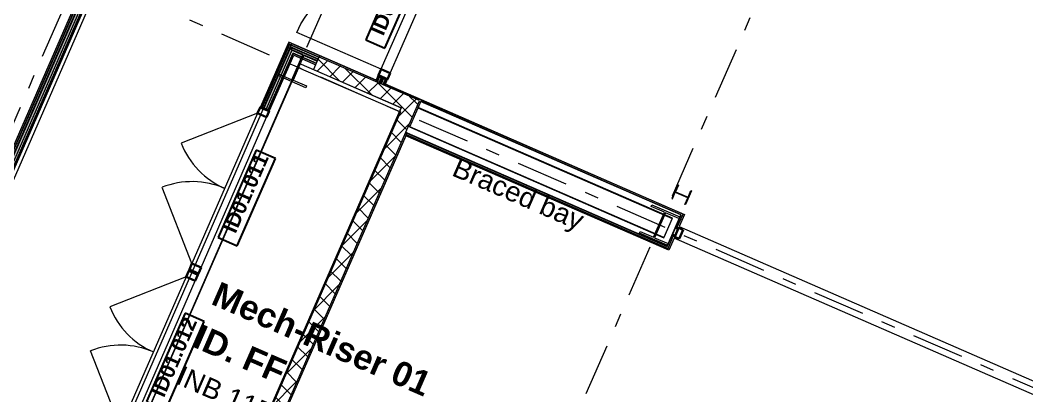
# Model space of a CAD drawing. Header units: millimetres. Extents: x -50172 to 258853, y -59787 to 25069.
# Drawn here: x -4639 to 5569, y -24594 to -20781 of the extents above; entities that cross this region are included whole.
import ezdxf
from ezdxf.enums import TextEntityAlignment as Align

# ---------------------------------------------------------------- set-up
doc = ezdxf.new("R2010")
doc.units = ezdxf.units.MM
doc.header["$MEASUREMENT"] = 0
doc.linetypes.add('Double Dashed', pattern=[1093.611073, 529.166651, -211.666656, 141.111112, -211.666656])
for name, color, linetype in [('A-25-M_Wall_Int', 7, 'Continuous'), ('COLUMN.IFC Import', 7, 'Continuous'), ('New_A-05-M_Gross_Int_Circulation', 7, 'Continuous'), ('New_A-05-M_Gross_Int_Plant', 7, 'Continuous'), ('New_A-15-MG_Structural_Grid_Phase_2', 7, 'Continuous'), ('New_A-20-M_Floor_Slab', 7, 'Continuous'), ('New_A-25-M_Wall_Int', 7, 'Continuous'), ('New_A-35-M_FFE-Zone', 7, 'Continuous'), ('New_ArchiCAD Door Markers', 7, 'Continuous'), ('New_ArchiCAD Doors', 7, 'Continuous')]:
    doc.layers.add(name, color=color, linetype=linetype)
for name, color, linetype, lineweight in [('A-25-M_Wall_Int_Pen_No__1', 7, 'Continuous', 13), ('COLUMN.IFC Import_Pen_No__2', 8, 'Continuous', 15), ('New_A-20-M_Floor_Slab_Pen_No__89', 8, 'Continuous', 20), ('New_A-25-M_Wall_Int_Pen_No__1', 7, 'Continuous', 13), ('New_A-95-P_Text_1_50_GA_Pen_No__1', 7, 'Continuous', 13), ('New_ArchiCAD Door Markers_Pen_No__1', 7, 'Continuous', 13), ('New_ArchiCAD Door Markers_Pen_No__5', 7, 'Continuous', 25), ('New_ArchiCAD Doors_Pen_No__1', 7, 'Continuous', 13), ('New_ArchiCAD Zone Stamps_Pen_No__9', 7, 'Continuous', 13)]:
    doc.layers.add(name, color=color, linetype=linetype, lineweight=lineweight)
for name, color, linetype, lineweight, true_color in [('A-25-M_Wall_Int_Pen_No__107', 7, 'Continuous', 15, 0xa6a6a6), ('New_A-05-M_Gross_Int_Circulation_Pen_No__74', 7, 'Continuous', 20, 0x606060), ('New_A-05-M_Gross_Int_Plant_Pen_No__74', 7, 'Continuous', 20, 0x606060), ('New_A-15-MG_Structural_Grid_Phase_2_Pen_No__222', 7, 'Continuous', 13, 0x65af33), ('New_A-25-M_Wall_Int_Pen_No__107', 7, 'Continuous', 15, 0xa6a6a6), ('New_A-35-M_FFE-Zone_Pen_No__74', 7, 'Continuous', 20, 0x606060), ('New_ArchiCAD Doors_Pen_No__43', 7, 'Continuous', 30, 0x444444), ('New_ArchiCAD Doors_Pen_No__63', 7, 'Continuous', 20, 0x606060)]:
    doc.layers.add(name, color=color, linetype=linetype, lineweight=lineweight, true_color=true_color)
doc.styles.add('GENERATED_STYLE_1', font='')
doc.styles.add('GENERATED_STYLE_2', font='')
doc.styles.add('GENERATED_STYLE_3', font='')
doc.styles.add('GENERATED_STYLE_4', font='')
doc.styles.get('GENERATED_STYLE_1').set_extended_font_data('Arial', bold=True)
doc.styles.get('GENERATED_STYLE_2').set_extended_font_data('Swis721 BT', bold=True)
doc.styles.get('GENERATED_STYLE_3').set_extended_font_data('Arial')
doc.styles.get('GENERATED_STYLE_4').set_extended_font_data('Swis721 BT')
pattern_1 = [(66.4404, (0, 0), (-158.7675, 69.2305), [0, -100]), (66.4404, (-59.4, 80.45), (-158.7675, 69.2305), [0, -100])]
pattern_2 = [(45, (0, 0), (-91.9239, 91.9239), []), (135, (0, 0), (91.9239, 91.9239), [])]
pattern_3 = [(156.4404, (0, 0), (69.2305, 158.7675), [0, -100]), (156.4404, (-80.45, -59.4), (69.2305, 158.7675), [0, -100])]

# ---------------------------------------------------------------- blocks, each defined once
blk = doc.blocks.new('Corridor 01-First_INB 1151_45_2', base_point=(-9241, -29522))
at = {"layer": 'New_A-05-M_Gross_Int_Circulation_Pen_No__74', "linetype": 'Continuous'}
for p, q in [((-2273, -16816), (-5189, -23503)), ((-1028, -21392), (-384, -19917)), ((-4488, -26991), (-1884, -21019)), ((-1884, -21019), (-1028, -21392))]:
    blk.add_line(p, q, dxfattribs=at)
at = {"layer": 'New_ArchiCAD Zone Stamps_Pen_No__9'}
for tag, height, style, p in [('ROOM_NAME', 250, 'GENERATED_STYLE_1', (-10021, -27985)), ('zoneNameLine2', 250, 'GENERATED_STYLE_1', (-10210, -28418)), ('ROOM_NUMBER', 200, 'GENERATED_STYLE_3', (-10398, -28838)), ('measuredAreaCode', 200, 'GENERATED_STYLE_3', (-10555, -29198)), ('DUMMY_649', 200, 'GENERATED_STYLE_3', (-10248, -29332)), ('DUMMY_650', 200, 'GENERATED_STYLE_3', (-9619, -29607)), ('DUMMY_651', 133, 'GENERATED_STYLE_3', (-9339, -29713))]:
    blk.add_attdef(tag, text='', height=height, rotation=336.4404, dxfattribs=dict(at, style=style)).set_placement(p, align=Align.TOP_LEFT)
blk = doc.blocks.new('Computer Lab C_INB 1301_47_2', base_point=(3709, -27727))
at = {"layer": 'New_A-35-M_FFE-Zone_Pen_No__74', "linetype": 'Continuous'}
for p, q in [((-729, -21954), (-4555, -30728)), ((1939, -23117), (-729, -21954)), ((1992, -22995), (1939, -23117)), ((10639, -26766), (1992, -22995))]:
    blk.add_line(p, q, dxfattribs=at)
at = {"layer": 'New_ArchiCAD Zone Stamps_Pen_No__9'}
for tag, height, style, p in [('ROOM_NAME', 250, 'GENERATED_STYLE_1', (2359, -27544)), ('zoneNameLine2', 250, 'GENERATED_STYLE_1', (2171, -27977)), ('ROOM_NUMBER', 200, 'GENERATED_STYLE_3', (1982, -28397)), ('measuredAreaCode', 200, 'GENERATED_STYLE_3', (1825, -28757)), ('ROOM_HOLES_PRM', 200, 'GENERATED_STYLE_3', (2133, -28891)), ('DUMMY_649', 200, 'GENERATED_STYLE_3', (2762, -29166)), ('DUMMY_650', 133, 'GENERATED_STYLE_3', (3041, -29272))]:
    blk.add_attdef(tag, text='', height=height, rotation=336.4404, dxfattribs=dict(at, style=style)).set_placement(p, align=Align.TOP_LEFT)
blk = doc.blocks.new('Research space 1_INB 1103_49_2', base_point=(-6557, -12753))
at = {"layer": 'New_A-35-M_FFE-Zone_Pen_No__74', "linetype": 'Continuous'}
blk.add_line((-4912, -22618), (-3989, -20502), dxfattribs=at)
at = {"layer": 'New_ArchiCAD Zone Stamps_Pen_No__9'}
for tag, height, style, p in [('ROOM_NAME', 250, 'GENERATED_STYLE_1', (-9054, -14912)), ('zoneNameLine2', 250, 'GENERATED_STYLE_1', (-9243, -15344)), ('ROOM_NUMBER', 200, 'GENERATED_STYLE_3', (-9431, -15765)), ('measuredAreaCode', 200, 'GENERATED_STYLE_3', (-9588, -16125)), ('DUMMY_649', 200, 'GENERATED_STYLE_3', (-9281, -16259)), ('DUMMY_650', 200, 'GENERATED_STYLE_3', (-8670, -16525)), ('DUMMY_651', 133, 'GENERATED_STYLE_3', (-8391, -16632))]:
    blk.add_attdef(tag, text='', height=height, rotation=336.4404, dxfattribs=dict(at, style=style)).set_placement(p, align=Align.TOP_LEFT)
blk = doc.blocks.new('Computer Lab D_INB 1102_51_2', base_point=(2938, -13266))
at = {"layer": 'New_A-35-M_FFE-Zone_Pen_No__74', "linetype": 'Continuous'}
for p, q in [((-252, -19864), (-936, -21432)), ((-936, -21432), (2097, -22755)), ((2097, -22755), (2044, -22876)), ((2044, -22876), (10691, -26646))]:
    blk.add_line(p, q, dxfattribs=at)
at = {"layer": 'New_ArchiCAD Zone Stamps_Pen_No__9'}
for tag, height, style, p in [('ROOM_NAME', 250, 'GENERATED_STYLE_1', (8278, -11737)), ('zoneNameLine2', 250, 'GENERATED_STYLE_1', (8089, -12169)), ('ROOM_NUMBER', 200, 'GENERATED_STYLE_3', (7901, -12590)), ('measuredAreaCode', 200, 'GENERATED_STYLE_3', (7744, -12950)), ('DUMMY_649', 200, 'GENERATED_STYLE_3', (8051, -13084)), ('DUMMY_650', 200, 'GENERATED_STYLE_3', (8680, -13359)), ('DUMMY_651', 133, 'GENERATED_STYLE_3', (8960, -13465))]:
    blk.add_attdef(tag, text='', height=height, rotation=336.4404, dxfattribs=dict(at, style=style)).set_placement(p, align=Align.TOP_LEFT)
blk = doc.blocks.new('Mech-Riser 01_INB 1152_60_2', base_point=(-2009, -24890))
at = {"layer": 'New_A-05-M_Gross_Int_Plant_Pen_No__74', "linetype": 'Continuous'}
for p, q in [((-1809, -21221), (-3479, -25053)), ((-775, -21672), (-1809, -21221)), ((-2446, -25503), (-775, -21672))]:
    blk.add_line(p, q, dxfattribs=at)
at = {"layer": 'New_ArchiCAD Zone Stamps_Pen_No__9'}
for tag, height, style, p in [('ROOM_NAME', 250, 'GENERATED_STYLE_1', (-2615, -23429)), ('zoneNameLine2', 250, 'GENERATED_STYLE_1', (-2804, -23861)), ('ROOM_NUMBER', 200, 'GENERATED_STYLE_3', (-2992, -24282)), ('measuredAreaCode', 200, 'GENERATED_STYLE_3', (-3149, -24642)), ('DUMMY_649', 200, 'GENERATED_STYLE_3', (-2842, -24776)), ('DUMMY_650', 200, 'GENERATED_STYLE_3', (-2492, -24928)), ('DUMMY_651', 133, 'GENERATED_STYLE_3', (-2213, -25035))]:
    blk.add_attdef(tag, text='', height=height, rotation=336.4404, dxfattribs=dict(at, style=style)).set_placement(p, align=Align.TOP_LEFT)
blk = doc.blocks.new('Slab_6_2', base_point=(-21326, -27555))
at = {"layer": 'New_A-20-M_Floor_Slab_Pen_No__89', "linetype": 'Continuous', "flags": 128}
blk.add_lwpolyline([(-3476, -25054), (-1821, -21261), (-783, -21714), (-2437, -25507)], close=True, dxfattribs=at)
blk = doc.blocks.new('*X801')
at = {"layer": 'New_A-25-M_Wall_Int_Pen_No__107', "linetype": 'Continuous'}
blk.add_hatch(color=256, dxfattribs=at).paths.add_polyline_path([(-1884, -21086), (-1897, -21055), (-1906, -21077)])
blk = doc.blocks.new('*X803')
at = {"layer": 'New_A-25-M_Wall_Int_Pen_No__107', "linetype": 'Continuous'}
blk.add_hatch(color=256, dxfattribs=at).paths.add_polyline_path([(-2167, -21675), (-2145, -21685), (-1884, -21088), (-1884, -21086), (-1906, -21077)])
blk = doc.blocks.new('Double Door 19_5')
at = {"layer": 'New_ArchiCAD Doors_Pen_No__1', "linetype": 'Continuous'}
for p, q in [((-905, -15), (-905, 0)), ((905, -15), (905, 0)), ((-905, -18), (-905, -15)), ((-905, -38), (-905, -18)), ((-905, -63), (-905, -38)), ((-905, -82), (-905, -63)), ((-905, -85), (-905, -82)), ((-905, -100), (-905, -85)), ((905, -18), (905, -15)), ((905, -38), (905, -18)), ((905, -63), (905, -38)), ((905, -82), (905, -63)), ((905, -85), (905, -82)), ((905, -100), (905, -85))]:
    blk.add_line(p, q, dxfattribs=at)
at = {"layer": 'New_ArchiCAD Doors_Pen_No__43', "linetype": 'Continuous'}
for p, q in [((-898, 0), (-905, 0)), ((-905, 0), (-905, -100)), ((-832, 0), (-898, 0)), ((-898, 0), (-898, -100)), ((-832, -100), (-832, 0)), ((898, 0), (832, 0)), ((832, 0), (832, -100)), ((898, 0), (905, 0)), ((898, -100), (898, 0)), ((905, 0), (905, -100)), ((-898, -100), (-905, -100)), ((-898, -100), (-832, -100)), ((832, -100), (898, -100)), ((898, -100), (905, -100))]:
    blk.add_line(p, q, dxfattribs=at)
at = {"layer": 'New_ArchiCAD Doors_Pen_No__63', "linetype": 'Continuous'}
for p, q in [((-832, 0), (-244, 588)), ((832, 0), (244, 588)), ((832, 0), (-832, 0)), ((-832, -100), (832, -100))]:
    blk.add_line(p, q, dxfattribs=at)
for centre, start, end in [((-832, 0), 0, 45), ((832, 0), 135, 180)]:
    blk.add_arc(centre, 832, start, end, dxfattribs=at)
blk = doc.blocks.new('Door Stamp 17_42')
at = {"layer": 'New_ArchiCAD Door Markers_Pen_No__5', "linetype": 'Continuous'}
for p, q in [((489, 249), (-489, 249)), ((-489, 249), (-489, 37)), ((489, 249), (-489, 249)), ((489, 37), (489, 249)), ((-489, 37), (489, 37))]:
    blk.add_line(p, q, dxfattribs=at)
at = {"layer": 'New_ArchiCAD Door Markers_Pen_No__1', "style": 'GENERATED_STYLE_2'}
blk.add_attdef('AC_WIDO_ID', text='', height=150, rotation=180, dxfattribs=at).set_placement((430, 293), align=Align.BOTTOM_LEFT)
blk = doc.blocks.new('Door Stamp 17_43')
at = {"layer": 'New_ArchiCAD Door Markers_Pen_No__5', "linetype": 'Continuous'}
for p, q in [((483, 249), (-483, 249)), ((-483, 249), (-483, 37)), ((483, 249), (-483, 249)), ((483, 37), (483, 249)), ((-483, 37), (483, 37))]:
    blk.add_line(p, q, dxfattribs=at)
at = {"layer": 'New_ArchiCAD Door Markers_Pen_No__1', "style": 'GENERATED_STYLE_2'}
blk.add_attdef('AC_WIDO_ID', text='', height=150, rotation=180, dxfattribs=at).set_placement((424, 293), align=Align.BOTTOM_LEFT)
blk = doc.blocks.new('Wall_268_2', base_point=(-1825, -21045))
at = {"layer": 'A-25-M_Wall_Int_Pen_No__107', "linetype": 'Continuous'}
for points in [[(-1922, -21019), (-1909, -21025), (-1916, -21005)], [(-1879, -21130), (-1865, -21136), (-1873, -21117)]]:
    blk.add_hatch(color=256, dxfattribs=at).paths.add_polyline_path(points)
at = {"layer": 'A-25-M_Wall_Int_Pen_No__107', "linetype": 'Continuous', "lineweight": 0, "true_color": 0x535353}
for points in [[(-1910, -21027), (-1907, -21029), (-1909, -21025)], [(-1875, -21116), (-1873, -21117), (-1874, -21113)]]:
    blk.add_hatch(color=251, dxfattribs=at).paths.add_polyline_path(points)
at = {"layer": 'New_A-25-M_Wall_Int_Pen_No__107', "linetype": 'Continuous'}
for points in [[(-1922, -21019), (-2202, -21660), (-2189, -21666), (-1909, -21025)], [(-2124, -21694), (-2111, -21700), (-1865, -21136), (-1879, -21130)]]:
    blk.add_hatch(color=256, dxfattribs=at).paths.add_polyline_path(points)
at = {"layer": 'New_A-25-M_Wall_Int_Pen_No__107', "linetype": 'Continuous', "lineweight": 0, "true_color": 0x535353}
for points in [[(-1910, -21027), (-2189, -21666), (-2186, -21667), (-1907, -21029)], [(-1875, -21116), (-2127, -21693), (-2124, -21694), (-1873, -21117)]]:
    blk.add_hatch(color=251, dxfattribs=at).paths.add_polyline_path(points)
at = {"layer": 'New_A-25-M_Wall_Int_Pen_No__1', "linetype": 'Continuous'}
for p, q in [((-1910, -21027), (-2189, -21666)), ((-1907, -21029), (-1915, -21046)), ((-1909, -21025), (-1910, -21027)), ((-1915, -21046), (-2186, -21667)), ((-1906, -21077), (-2167, -21675)), ((-1891, -21105), (-2145, -21685)), ((-1875, -21116), (-2127, -21693)), ((-1879, -21130), (-2124, -21694)), ((-1897, -21055), (-1906, -21077)), ((-1884, -21088), (-1891, -21105)), ((-1873, -21117), (-1879, -21130)), ((-1874, -21113), (-1875, -21116)), ((-2189, -21666), (-2202, -21660)), ((-2186, -21667), (-2189, -21666)), ((-2167, -21675), (-2186, -21667)), ((-2145, -21685), (-2167, -21675)), ((-2127, -21693), (-2145, -21685)), ((-2124, -21694), (-2127, -21693)), ((-2111, -21700), (-2124, -21694))]:
    blk.add_line(p, q, dxfattribs=at)
at = {"layer": 'New_A-25-M_Wall_Int_Pen_No__1', "linetype": 'Continuous', "flags": 128}
for points in [[(-1922, -21019), (-2202, -21660)], [(-1916, -21005), (-1922, -21019)], [(-2111, -21700), (-1865, -21136)]]:
    blk.add_lwpolyline(points, dxfattribs=at)
at = {"layer": 'New_A-25-M_Wall_Int', "color": 250, "lineweight": 50, "true_color": 0x2a2a2a}
for name in ['*X803', '*X801']:
    blk.add_blockref(name, (0, 0), dxfattribs=at)
at = {"layer": 'New_ArchiCAD Door Markers'}
ref = blk.add_blockref('Door Stamp 17_43', (-2472, -22530), dxfattribs=dict(at, rotation=246.4345997692088))
ref.add_attrib('AC_WIDO_ID', 'ID01.011', dxfattribs={"layer": 'New_ArchiCAD Door Markers_Pen_No__1', "color": 7, "height": 150, "rotation": 66.4346, "style": 'GENERATED_STYLE_2'}).set_placement((-2414, -22973), align=Align.BOTTOM_LEFT)
ref = blk.add_blockref('Door Stamp 17_42', (-3196, -24189), dxfattribs=dict(at, rotation=246.4345997692088))
ref.add_attrib('AC_WIDO_ID', 'ID01.012', dxfattribs={"layer": 'New_ArchiCAD Door Markers_Pen_No__1', "color": 7, "height": 150, "rotation": 66.4346, "style": 'GENERATED_STYLE_2'}).set_placement((-3140, -24637), align=Align.BOTTOM_LEFT)
at = {"layer": 'New_ArchiCAD Doors', "color": 251, "linetype": 'Continuous', "lineweight": 20, "true_color": 0x606060, "zscale": 1000, "rotation": 66.43459976920884}
for p in [(-2564, -22490), (-3288, -24149)]:
    blk.add_blockref('Double Door 19_5', p, dxfattribs=at)
blk = doc.blocks.new('*X820')
at = {"layer": 'New_A-25-M_Wall_Int_Pen_No__107', "linetype": 'Continuous'}
blk.add_hatch(color=256, dxfattribs=at).paths.add_polyline_path([(-974, -21361), (-994, -21407), (-971, -21417), (-951, -21371)])
blk = doc.blocks.new('*X821')
at = {"layer": 'New_A-25-M_Wall_Int_Pen_No__107', "linetype": 'Continuous'}
blk.add_hatch(color=256, dxfattribs=at).paths.add_polyline_path([(-370, -19977), (-347, -19987), (-303, -19884), (-336, -19897)])
blk = doc.blocks.new('Double Door Asymmetric 19_7')
at = {"layer": 'New_ArchiCAD Doors_Pen_No__1', "linetype": 'Continuous'}
for p, q in [((-755, 0), (-755, -15)), ((755, 0), (755, -15)), ((-755, -15), (-755, -18)), ((-755, -18), (-755, -37)), ((-755, -37), (-755, -62)), ((-755, -62), (-755, -82)), ((-755, -82), (-755, -85)), ((-755, -85), (-755, -100)), ((755, -15), (755, -18)), ((755, -18), (755, -37)), ((755, -37), (755, -62)), ((755, -62), (755, -82)), ((755, -82), (755, -85)), ((755, -85), (755, -100))]:
    blk.add_line(p, q, dxfattribs=at)
at = {"layer": 'New_ArchiCAD Doors_Pen_No__43', "linetype": 'Continuous'}
for p, q in [((-748, 0), (-755, 0)), ((-755, 0), (-755, -100)), ((-682, 0), (-748, 0)), ((-748, 0), (-748, -100)), ((-682, -100), (-682, 0)), ((748, 0), (682, 0)), ((682, 0), (682, -100)), ((748, 0), (755, 0)), ((748, -100), (748, 0)), ((755, 0), (755, -100)), ((-748, -100), (-755, -100)), ((-748, -100), (-682, -100)), ((682, -100), (748, -100)), ((748, -100), (755, -100))]:
    blk.add_line(p, q, dxfattribs=at)
at = {"layer": 'New_ArchiCAD Doors_Pen_No__63', "linetype": 'Continuous'}
for p, q in [((682, 0), (682, 934)), ((-682, 0), (-682, 430))]:
    blk.add_line(p, q, dxfattribs=at)
for centre, radius, start, end in [((682, 0), 934, 90, 180), ((-682, 0), 430, 0, 90)]:
    blk.add_arc(centre, radius, start, end, dxfattribs=at)
blk = doc.blocks.new('Door Stamp 17_48')
at = {"layer": 'New_ArchiCAD Door Markers_Pen_No__5', "linetype": 'Continuous'}
for p, q in [((507, 262), (-471, 262)), ((-471, 262), (-471, 50)), ((507, 50), (507, 262)), ((-471, 50), (507, 50)), ((-471, 50), (507, 50))]:
    blk.add_line(p, q, dxfattribs=at)
at = {"layer": 'New_ArchiCAD Door Markers_Pen_No__1', "style": 'GENERATED_STYLE_2'}
blk.add_attdef('AC_WIDO_ID', text='', height=150, dxfattribs=at).set_placement((-412, 95), align=Align.BOTTOM_LEFT)
blk = doc.blocks.new('Wall_274_2', base_point=(-1028, -21392))
at = {"layer": 'New_A-25-M_Wall_Int_Pen_No__107', "linetype": 'Continuous', "lineweight": 0, "true_color": 0x535353}
for points in [[(-276, -19874), (-329, -19995), (-326, -19996), (-272, -19873)], [(-365, -19909), (-390, -19968), (-388, -19970), (-361, -19907)], [(-1014, -21398), (-1011, -21400), (-991, -21354), (-994, -21353)], [(-933, -21379), (-953, -21425), (-950, -21426), (-930, -21380)]]:
    blk.add_hatch(color=251, dxfattribs=at).paths.add_polyline_path(points)
at = {"layer": 'New_A-25-M_Wall_Int_Pen_No__107', "linetype": 'Continuous'}
for points in [[(-272, -19873), (-326, -19996), (-313, -20002), (-253, -19865)], [(-404, -19962), (-390, -19968), (-365, -19909), (-384, -19917)], [(-1028, -21392), (-1014, -21398), (-994, -21353), (-1008, -21347)], [(-930, -21380), (-950, -21426), (-936, -21432), (-916, -21386)]]:
    blk.add_hatch(color=256, dxfattribs=at).paths.add_polyline_path(points)
at = {"layer": 'New_A-25-M_Wall_Int_Pen_No__1', "linetype": 'Continuous'}
for p, q in [((-370, -19977), (-336, -19897)), ((-347, -19987), (-303, -19884)), ((-329, -19995), (-276, -19874)), ((-326, -19996), (-272, -19873)), ((-404, -19962), (-390, -19968)), ((-390, -19968), (-365, -19909)), ((-390, -19968), (-388, -19970)), ((-388, -19970), (-361, -19907)), ((-388, -19970), (-370, -19977)), ((-370, -19977), (-347, -19987)), ((-347, -19987), (-329, -19995)), ((-329, -19995), (-326, -19996)), ((-326, -19996), (-313, -20002)), ((-1014, -21398), (-994, -21353)), ((-1011, -21400), (-991, -21354)), ((-1008, -21347), (-994, -21353)), ((-994, -21353), (-991, -21354)), ((-994, -21407), (-974, -21361)), ((-991, -21354), (-974, -21361)), ((-974, -21361), (-951, -21371)), ((-971, -21417), (-951, -21371)), ((-953, -21425), (-933, -21379)), ((-951, -21371), (-933, -21379)), ((-950, -21426), (-930, -21380)), ((-933, -21379), (-930, -21380)), ((-930, -21380), (-916, -21386))]:
    blk.add_line(p, q, dxfattribs=at)
at = {"layer": 'New_A-25-M_Wall_Int_Pen_No__1', "linetype": 'Continuous', "flags": 128}
for points in [[(-313, -20002), (-253, -19865)], [(-384, -19917), (-404, -19962)], [(-1008, -21347), (-1028, -21392)], [(-936, -21432), (-916, -21386)]]:
    blk.add_lwpolyline(points, dxfattribs=at)
at = {"layer": 'New_A-25-M_Wall_Int', "color": 250, "lineweight": 50, "true_color": 0x2a2a2a}
for name in ['*X821', '*X820']:
    blk.add_blockref(name, (0, 0), dxfattribs=at)
at = {"layer": 'New_ArchiCAD Door Markers'}
ref = blk.add_blockref('Door Stamp 17_48', (-706, -20654), dxfattribs=dict(at, rotation=66.44041158399145))
ref.add_attrib('AC_WIDO_ID', 'ID01.010', dxfattribs={"layer": 'New_ArchiCAD Door Markers_Pen_No__1', "color": 7, "height": 150, "rotation": 66.4404, "style": 'GENERATED_STYLE_2'}).set_placement((-916, -20967), align=Align.BOTTOM_LEFT)
at = {"layer": 'New_ArchiCAD Doors', "color": 251, "linetype": 'Continuous', "lineweight": 20, "true_color": 0x606060, "xscale": -1, "zscale": 1000, "rotation": 66.44041158399146}
blk.add_blockref('Double Door Asymmetric 19_7', (-706, -20654), dxfattribs=at)
blk = doc.blocks.new('Wall_305_2', base_point=(-3259, -27368))
at = {"layer": 'A-25-M_Wall_Int_Pen_No__107', "linetype": 'Continuous'}
blk.add_hatch(color=256, dxfattribs=at).paths.add_polyline_path([(-731, -21921), (-737, -21935), (-723, -21941), (-717, -21927)])
at = {"layer": 'A-25-M_Wall_Int_Pen_No__107', "linetype": 'Continuous', "lineweight": 0, "true_color": 0x535353}
for points in [[(-729, -21918), (-731, -21921), (-717, -21927), (-716, -21924)], [(-703, -21857), (-704, -21859), (-690, -21865), (-689, -21863)]]:
    blk.add_hatch(color=251, dxfattribs=at).paths.add_polyline_path(points)
at = {"layer": 'New_A-25-M_Wall_Int_Pen_No__107', "linetype": 'Continuous'}
h = blk.add_hatch(dxfattribs=at)
h.set_pattern_fill('Concrete_Block_0002', color=256, style=0, pattern_type=2)
h.set_pattern_definition(pattern_2)
h.paths.add_polyline_path([(-3186, -27552), (-590, -21599), (-775, -21672), (-3259, -27368)])
h = blk.add_hatch(dxfattribs=at)
h.set_pattern_fill('Plaster_0002', color=256, style=0, pattern_type=2)
h.set_pattern_definition(pattern_1)
h.paths.add_polyline_path([(-689, -21863), (-571, -21592), (-590, -21599), (-703, -21857)])
h = blk.add_hatch(dxfattribs=at)
h.set_pattern_fill('Plaster_0002', color=256, style=0, pattern_type=2)
h.set_pattern_definition(pattern_1)
h.paths.add_polyline_path([(-737, -21935), (-3186, -27552), (-3179, -27572), (-723, -21941)])
at = {"layer": 'A-25-M_Wall_Int_Pen_No__1', "linetype": 'Continuous'}
for p, q in [((-737, -21935), (-723, -21941)), ((-731, -21921), (-717, -21927)), ((-716, -21924), (-729, -21918)), ((-690, -21865), (-704, -21859)), ((-689, -21863), (-703, -21857))]:
    blk.add_line(p, q, dxfattribs=at)
at = {"layer": 'New_A-25-M_Wall_Int_Pen_No__1', "linetype": 'Continuous'}
blk.add_line((-3186, -27552), (-590, -21599), dxfattribs=at)
at = {"layer": 'New_A-25-M_Wall_Int_Pen_No__1', "linetype": 'Continuous', "flags": 128}
for points in [[(-689, -21863), (-571, -21592)], [(-775, -21672), (-2446, -25503)], [(-3179, -27572), (-723, -21941)]]:
    blk.add_lwpolyline(points, dxfattribs=at)
blk = doc.blocks.new('*X891')
at = {"layer": 'New_A-25-M_Wall_Int_Pen_No__107', "linetype": 'Continuous'}
blk.add_hatch(color=256, dxfattribs=at).paths.add_polyline_path([(-1000, -21421), (-977, -21431), (-971, -21417), (-994, -21407)])
blk = doc.blocks.new('Wall_306_2', base_point=(-713, -21530))
at = {"layer": 'New_A-25-M_Wall_Int_Pen_No__107', "linetype": 'Continuous'}
h = blk.add_hatch(dxfattribs=at)
h.set_pattern_fill('Concrete_Block_0002', color=256, style=0, pattern_type=2)
h.set_pattern_definition(pattern_2)
h.paths.add_polyline_path([(-590, -21599), (-1608, -21156), (-1664, -21284), (-775, -21672)])
h = blk.add_hatch(dxfattribs=at)
h.set_pattern_fill('Plaster_0002', color=256, style=0, pattern_type=2)
h.set_pattern_definition(pattern_3)
h.paths.add_polyline_path([(-1028, -21392), (-1602, -21142), (-1608, -21156), (-1034, -21406)])
for points in [[(-1034, -21406), (-1020, -21412), (-1014, -21398), (-1028, -21392)], [(-956, -21440), (-942, -21446), (-936, -21432), (-950, -21426)]]:
    blk.add_hatch(color=256, dxfattribs=at).paths.add_polyline_path(points)
at = {"layer": 'New_A-25-M_Wall_Int_Pen_No__107', "linetype": 'Continuous', "lineweight": 0, "true_color": 0x535353}
for points in [[(-1020, -21412), (-1017, -21413), (-1011, -21400), (-1014, -21398)], [(-959, -21439), (-956, -21440), (-950, -21426), (-953, -21425)]]:
    blk.add_hatch(color=251, dxfattribs=at).paths.add_polyline_path(points)
at = {"layer": 'New_A-25-M_Wall_Int_Pen_No__107', "linetype": 'Continuous'}
h = blk.add_hatch(dxfattribs=at)
h.set_pattern_fill('Plaster_0002', color=256, style=0, pattern_type=2)
h.set_pattern_definition(pattern_3)
h.paths.add_polyline_path([(-942, -21446), (-590, -21599), (-571, -21592), (-936, -21432)])
at = {"layer": 'New_A-25-M_Wall_Int_Pen_No__1', "linetype": 'Continuous'}
for p, q in [((-590, -21599), (-1608, -21156)), ((-1028, -21392), (-1034, -21406)), ((-1014, -21398), (-1020, -21412)), ((-1011, -21400), (-1017, -21413)), ((-994, -21407), (-1000, -21421)), ((-971, -21417), (-977, -21431)), ((-953, -21425), (-959, -21439)), ((-956, -21440), (-950, -21426)), ((-942, -21446), (-936, -21432))]:
    blk.add_line(p, q, dxfattribs=at)
at = {"layer": 'New_A-25-M_Wall_Int_Pen_No__1', "linetype": 'Continuous', "flags": 128}
for points in [[(-1602, -21142), (-1664, -21284)], [(-1028, -21392), (-1602, -21142)], [(-1664, -21284), (-775, -21672)], [(-571, -21592), (-936, -21432)]]:
    blk.add_lwpolyline(points, dxfattribs=at)
at = {"layer": 'New_A-25-M_Wall_Int', "color": 250, "lineweight": 50, "true_color": 0x2a2a2a}
blk.add_blockref('*X891', (0, 0), dxfattribs=at)
blk = doc.blocks.new('*X909')
at = {"layer": 'New_A-25-M_Wall_Int_Pen_No__107', "linetype": 'Continuous'}
blk.add_hatch(color=256, dxfattribs=at).paths.add_polyline_path([(-1742, -15354), (-5254, -23407), (-5241, -23440), (-1719, -15364)])
blk = doc.blocks.new('Wall_319_2', base_point=(-965, -13726))
at = {"layer": 'New_A-25-M_Wall_Int_Pen_No__107', "linetype": 'Continuous', "lineweight": 0, "true_color": 0x535353}
for points in [[(-4937, -22623), (-4935, -22624), (-1761, -15346), (-1763, -15345)], [(-2317, -16781), (-5231, -23465), (-5230, -23469), (-2314, -16782)]]:
    blk.add_hatch(color=251, dxfattribs=at).paths.add_polyline_path(points)
at = {"layer": 'New_A-25-M_Wall_Int_Pen_No__107', "linetype": 'Continuous'}
for points in [[(-2320, -16796), (-5230, -23469), (-5222, -23488), (-2306, -16802)], [(-4931, -22609), (-4012, -20501), (-4026, -20495), (-4945, -22603)]]:
    blk.add_hatch(color=256, dxfattribs=at).paths.add_polyline_path(points)
at = {"layer": 'New_A-25-M_Wall_Int_Pen_No__1', "linetype": 'Continuous'}
for p, q in [((-1761, -15346), (-5264, -23380)), ((-1742, -15354), (-5254, -23407)), ((-1719, -15364), (-5241, -23440)), ((-1763, -15345), (-4937, -22623)), ((-2317, -16781), (-5231, -23465)), ((-2320, -16796), (-5230, -23469))]:
    blk.add_line(p, q, dxfattribs=at)
at = {"layer": 'New_A-25-M_Wall_Int_Pen_No__1', "linetype": 'Continuous', "flags": 128}
for points in [[(-5222, -23488), (-2306, -16802)], [(-4026, -20495), (-4945, -22603)]]:
    blk.add_lwpolyline(points, dxfattribs=at)
at = {"layer": 'New_A-25-M_Wall_Int', "color": 250, "lineweight": 50, "true_color": 0x2a2a2a}
blk.add_blockref('*X909', (0, 0), dxfattribs=at)
blk = doc.blocks.new('Sliding Folding Multipanel Door 19')
at = {"layer": 'New_ArchiCAD Doors_Pen_No__1', "linetype": 'Continuous'}
for p, q in [((-4717, 0), (-4717, -15)), ((4717, 0), (4717, -15)), ((-4717, -15), (-4717, -18)), ((-4717, -18), (-4717, -82)), ((-4717, -82), (-4717, -85)), ((-4717, -85), (-4717, -100)), ((4717, -15), (4717, -18)), ((4717, -18), (4717, -82)), ((4717, -82), (4717, -85)), ((4717, -85), (4717, -100))]:
    blk.add_line(p, q, dxfattribs=at)
at = {"layer": 'New_ArchiCAD Doors_Pen_No__43', "linetype": 'Continuous'}
for p, q in [((-4667, 0), (-4717, 0)), ((-4717, 0), (-4717, -100)), ((-4667, -100), (-4667, 0)), ((4717, 0), (4667, 0)), ((4667, 0), (4667, -100)), ((4717, -100), (4717, 0)), ((-4717, -100), (-4667, -100)), ((4667, -100), (4717, -100))]:
    blk.add_line(p, q, dxfattribs=at)
at = {"layer": 'New_ArchiCAD Doors_Pen_No__63', "linetype": 'Continuous'}
for p, q in [((-4667, 0), (-4416, 457)), ((-4416, 457), (-3963, -478)), ((-3963, -478), (-3511, 457)), ((-3511, 457), (-3059, -478)), ((-3059, -478), (-2607, 457)), ((-2607, 457), (-2155, -478)), ((-2155, -478), (-1702, 457)), ((-1702, 457), (-1250, -478)), ((-1250, -478), (-798, 457)), ((-798, 457), (-547, 0))]:
    blk.add_line(p, q, dxfattribs=at)
blk = doc.blocks.new('Wall_323_2', base_point=(10665, -26706))
at = {"layer": 'New_A-25-M_Wall_Int_Pen_No__107', "linetype": 'Continuous'}
for points in [[(1984, -22975), (1998, -22981), (2004, -22968), (1990, -22962)], [(2018, -22897), (2032, -22903), (2038, -22890), (2024, -22884)]]:
    blk.add_hatch(color=256, dxfattribs=at).paths.add_polyline_path(points)
at = {"layer": 'New_A-25-M_Wall_Int_Pen_No__107', "linetype": 'Continuous', "lineweight": 0, "true_color": 0x535353}
for points in [[(1990, -22962), (2004, -22968), (2005, -22965), (1992, -22959)], [(2017, -22900), (2031, -22906), (2032, -22903), (2018, -22897)]]:
    blk.add_hatch(color=251, dxfattribs=at).paths.add_polyline_path(points)
at = {"layer": 'New_A-25-M_Wall_Int_Pen_No__1', "linetype": 'Continuous'}
for p, q in [((2004, -22968), (1990, -22962)), ((2005, -22965), (1992, -22959)), ((2004, -22968), (1998, -22981)), ((2005, -22965), (2004, -22968)), ((2031, -22906), (2005, -22965)), ((2031, -22906), (2017, -22900)), ((2032, -22903), (2018, -22897)), ((2032, -22903), (2031, -22906)), ((2038, -22890), (2032, -22903))]:
    blk.add_line(p, q, dxfattribs=at)
at = {"layer": 'New_A-25-M_Wall_Int_Pen_No__1', "linetype": 'Continuous', "flags": 128}
for points in [[(2038, -22890), (2024, -22884)], [(1984, -22975), (1998, -22981)]]:
    blk.add_lwpolyline(points, dxfattribs=at)
at = {"layer": 'New_ArchiCAD Doors', "color": 251, "linetype": 'Continuous', "lineweight": 20, "true_color": 0x606060, "xscale": -1, "zscale": 1000, "rotation": 336.4404115839984}
blk.add_blockref('Sliding Folding Multipanel Door 19', (6362, -24775), dxfattribs=at)
blk = doc.blocks.new('Wall_325_2', base_point=(1971, -22793))
at = {"layer": 'A-25-M_Wall_Int_Pen_No__107', "linetype": 'Continuous', "lineweight": 0, "true_color": 0x535353}
for points in [[(1978, -22953), (2063, -22757), (2059, -22758), (1975, -22952)], [(1889, -22990), (1975, -22791), (1971, -22793), (1887, -22986)], [(1974, -22954), (1922, -23074), (1923, -23078), (1977, -22956)], [(1975, -22952), (1974, -22954), (1977, -22956), (1978, -22953)]]:
    blk.add_hatch(color=251, dxfattribs=at).paths.add_polyline_path(points)
at = {"layer": 'A-25-M_Wall_Int_Pen_No__107', "linetype": 'Continuous'}
for points in [[(2024, -22884), (2083, -22749), (2063, -22757), (2011, -22878)], [(1977, -22956), (1971, -22969), (1984, -22975), (1990, -22962)], [(2011, -22878), (2005, -22891), (2018, -22897), (2024, -22884)], [(1971, -22969), (1923, -23078), (1931, -23098), (1984, -22975)]]:
    blk.add_hatch(color=256, dxfattribs=at).paths.add_polyline_path(points)
at = {"layer": 'New_A-25-M_Wall_Int_Pen_No__107', "linetype": 'Continuous', "lineweight": 0, "true_color": 0x535353}
for points in [[(1978, -22953), (1977, -22956), (1990, -22962), (1992, -22959)], [(2005, -22891), (2003, -22894), (2017, -22900), (2018, -22897)]]:
    blk.add_hatch(color=251, dxfattribs=at).paths.add_polyline_path(points)
at = {"layer": 'A-25-M_Wall_Int_Pen_No__1', "linetype": 'Continuous'}
for p, q in [((1922, -23074), (2059, -22758)), ((1978, -22953), (2063, -22757)), ((1889, -22990), (1975, -22791)), ((1923, -23078), (1977, -22956))]:
    blk.add_line(p, q, dxfattribs=at)
at = {"layer": 'A-25-M_Wall_Int_Pen_No__1', "linetype": 'Continuous', "flags": 128}
for points in [[(2024, -22884), (2083, -22749)], [(1971, -22793), (1887, -22986)], [(1931, -23098), (1984, -22975)]]:
    blk.add_lwpolyline(points, dxfattribs=at)
at = {"layer": 'New_A-25-M_Wall_Int_Pen_No__1', "linetype": 'Continuous'}
for p, q in [((1977, -22956), (1990, -22962)), ((1992, -22959), (1978, -22953)), ((2017, -22900), (2003, -22894)), ((2018, -22897), (2005, -22891))]:
    blk.add_line(p, q, dxfattribs=at)
blk = doc.blocks.new('Wall_328_2', base_point=(1887, -22986))
at = {"layer": 'A-25-M_Wall_Int_Pen_No__107', "linetype": 'Continuous'}
blk.add_hatch(color=256, dxfattribs=at).paths.add_polyline_path([(-723, -21941), (1931, -23098), (1923, -23078), (-717, -21927)])
at = {"layer": 'A-25-M_Wall_Int_Pen_No__107', "linetype": 'Continuous', "lineweight": 0, "true_color": 0x535353}
for points in [[(-717, -21927), (1923, -23078), (1922, -23074), (-716, -21924)], [(-690, -21865), (1889, -22990), (1887, -22986), (-689, -21863)]]:
    blk.add_hatch(color=251, dxfattribs=at).paths.add_polyline_path(points)
at = {"layer": 'A-25-M_Wall_Int_Pen_No__1', "linetype": 'Continuous'}
for p, q in [((-717, -21927), (1923, -23078)), ((-716, -21924), (1922, -23074)), ((-690, -21865), (1889, -22990))]:
    blk.add_line(p, q, dxfattribs=at)
at = {"layer": 'A-25-M_Wall_Int_Pen_No__1', "linetype": 'Continuous', "flags": 128}
for points in [[(-723, -21941), (1931, -23098)], [(1887, -22986), (-689, -21863)]]:
    blk.add_lwpolyline(points, dxfattribs=at)
blk = doc.blocks.new('Wall_329_2', base_point=(1971, -22793))
at = {"layer": 'New_A-25-M_Wall_Int_Pen_No__107', "linetype": 'Continuous', "lineweight": 0, "true_color": 0x535353}
for points in [[(2063, -22757), (-577, -21605), (-578, -21608), (2059, -22758)], [(1975, -22791), (-604, -21667), (-605, -21670), (1971, -22793)]]:
    blk.add_hatch(color=251, dxfattribs=at).paths.add_polyline_path(points)
at = {"layer": 'New_A-25-M_Wall_Int_Pen_No__107', "linetype": 'Continuous'}
blk.add_hatch(color=256, dxfattribs=at).paths.add_polyline_path([(2083, -22749), (-571, -21592), (-577, -21605), (2063, -22757)])
at = {"layer": 'New_A-25-M_Wall_Int_Pen_No__1', "linetype": 'Continuous'}
for p, q in [((2059, -22758), (-578, -21608)), ((2063, -22757), (-577, -21605)), ((1975, -22791), (-604, -21667))]:
    blk.add_line(p, q, dxfattribs=at)
at = {"layer": 'New_A-25-M_Wall_Int_Pen_No__1', "linetype": 'Continuous', "flags": 128}
for points in [[(-571, -21592), (-605, -21670)], [(2083, -22749), (-571, -21592)], [(-605, -21670), (1971, -22793)]]:
    blk.add_lwpolyline(points, dxfattribs=at)
blk = doc.blocks.new('*X1017')
at = {"layer": 'A-25-M_Wall_Int_Pen_No__107', "linetype": 'Continuous'}
blk.add_hatch(color=256, dxfattribs=at).paths.add_polyline_path([(-1884, -21087), (-1884, -21086), (-1884, -21088)])
blk = doc.blocks.new('*X1018')
at = {"layer": 'A-25-M_Wall_Int_Pen_No__107', "linetype": 'Continuous'}
blk.add_hatch(color=256, dxfattribs=at).paths.add_polyline_path([(-1874, -21064), (-1896, -21054), (-1897, -21055), (-1884, -21086), (-1884, -21087)])
blk = doc.blocks.new('*X1019')
at = {"layer": 'A-25-M_Wall_Int_Pen_No__107', "linetype": 'Continuous'}
blk.add_hatch(color=256, dxfattribs=at).paths.add_polyline_path([(-1884, -21087), (-1627, -21199), (-1617, -21176), (-1874, -21064)])
blk = doc.blocks.new('Wall_411_2', base_point=(-1825, -21045))
at = {"layer": 'A-25-M_Wall_Int_Pen_No__107', "linetype": 'Continuous'}
for points in [[(-1903, -21011), (-1916, -21005), (-1909, -21025)], [(-1909, -21025), (-1608, -21156), (-1602, -21142), (-1903, -21011)], [(-1859, -21123), (-1873, -21117), (-1865, -21136)], [(-1865, -21136), (-1642, -21234), (-1636, -21220), (-1859, -21123)]]:
    blk.add_hatch(color=256, dxfattribs=at).paths.add_polyline_path(points)
at = {"layer": 'A-25-M_Wall_Int_Pen_No__107', "linetype": 'Continuous', "lineweight": 0, "true_color": 0x535353}
for points in [[(-1906, -21026), (-1909, -21025), (-1907, -21029)], [(-1907, -21029), (-1609, -21159), (-1608, -21156), (-1906, -21026)], [(-1871, -21114), (-1874, -21113), (-1873, -21117)], [(-1873, -21117), (-1636, -21220), (-1635, -21217), (-1871, -21114)]]:
    blk.add_hatch(color=251, dxfattribs=at).paths.add_polyline_path(points)
at = {"layer": 'A-25-M_Wall_Int_Pen_No__1', "linetype": 'Continuous'}
for p, q in [((-1909, -21025), (-1608, -21156)), ((-1907, -21029), (-1609, -21159)), ((-1896, -21054), (-1617, -21176)), ((-1884, -21087), (-1627, -21199)), ((-1874, -21113), (-1635, -21217)), ((-1873, -21117), (-1636, -21220))]:
    blk.add_line(p, q, dxfattribs=at)
at = {"layer": 'A-25-M_Wall_Int_Pen_No__1', "linetype": 'Continuous', "flags": 128}
for points in [[(-1602, -21142), (-1916, -21005)], [(-1865, -21136), (-1642, -21234)], [(-1642, -21234), (-1636, -21220)], [(-1636, -21220), (-1635, -21217)], [(-1635, -21217), (-1627, -21199)], [(-1627, -21199), (-1617, -21176)], [(-1617, -21176), (-1609, -21159)], [(-1609, -21159), (-1608, -21156)], [(-1608, -21156), (-1602, -21142)]]:
    blk.add_lwpolyline(points, dxfattribs=at)
at = {"layer": 'New_A-25-M_Wall_Int_Pen_No__1', "linetype": 'Continuous'}
for p, q in [((-1896, -21054), (-1897, -21055)), ((-1884, -21087), (-1884, -21088))]:
    blk.add_line(p, q, dxfattribs=at)
at = {"layer": 'A-25-M_Wall_Int', "color": 250, "lineweight": 50, "true_color": 0x2a2a2a}
for name in ['*X1018', '*X1019', '*X1017']:
    blk.add_blockref(name, (0, 0), dxfattribs=at)
blk = doc.blocks.new('Column 35')
at = {"layer": 'COLUMN.IFC Import_Pen_No__2', "linetype": 'Continuous'}
for p, q in [((-2.892, 76.2), (-76.1, 76.2)), ((-76.1, 76.2), (-76.1, 69.4)), ((-76.1, 69.4), (-2.9, 69.4)), ((-2.9, 69.4), (-2.892, 76.2)), ((-2.9, 57.8), (-2.9, 69.4)), ((-2.9, -69.4), (-2.9, 57.8)), ((-2.892, 76.2), (76.1, 76.2)), ((76.1, 69.4), (2.9, 69.4)), ((2.9, 69.4), (2.9, -69.4)), ((76.1, 76.2), (76.1, 69.4)), ((-76.1, -76.2), (-76.1, -69.4)), ((-76.1, -69.4), (-2.9, -69.4)), ((76.1, -76.2), (-76.1, -76.2)), ((2.9, -69.4), (76.1, -69.4)), ((76.1, -69.4), (76.1, -76.2))]:
    blk.add_line(p, q, dxfattribs=at)
blk = doc.blocks.new('Column 97')
at = {"layer": 'COLUMN.IFC Import_Pen_No__2', "linetype": 'Continuous'}
for p, q in [((-153.7, 157.25), (153.7, 157.25)), ((-153.7, 138.55), (-153.7, 157.25)), ((-6, 138.55), (-153.7, 138.55)), ((-6, -138.55), (-6, 138.55)), ((6, 138.55), (6, -138.55)), ((153.7, 138.55), (6, 138.55)), ((153.7, 157.25), (153.7, 138.55)), ((-153.7, -138.55), (-6, -138.55)), ((-153.7, -157.25), (-153.7, -138.55)), ((153.7, -157.25), (-153.7, -157.25)), ((6, -138.55), (153.7, -138.55)), ((153.7, -138.55), (153.7, -157.25))]:
    blk.add_line(p, q, dxfattribs=at)
blk = doc.blocks.new('Column 20')
at = {"layer": 'COLUMN.IFC Import_Pen_No__2', "linetype": 'Continuous'}
for p, q in [((-153.7, 157.25), (153.7, 157.25)), ((-153.7, 138.55), (-153.7, 157.25)), ((-6, 138.55), (-153.7, 138.55)), ((-6, -138.55), (-6, 138.55)), ((6, 138.55), (6, -138.55)), ((153.7, 138.55), (6, 138.55)), ((153.7, 157.25), (153.7, 138.55)), ((-153.7, -138.55), (-6, -138.55)), ((-153.7, -157.25), (-153.7, -138.55)), ((153.7, -157.25), (-153.7, -157.25)), ((6, -138.55), (153.7, -138.55)), ((153.7, -138.55), (153.7, -157.25))]:
    blk.add_line(p, q, dxfattribs=at)
blk = doc.blocks.new('Standard grid marker_17')
at = {"layer": 'New_A-15-MG_Structural_Grid_Phase_2_Pen_No__222', "linetype": 'Double Dashed'}
blk.add_line((1000, 0), (47486, 0), dxfattribs=at)
at = {"layer": 'New_A-15-MG_Structural_Grid_Phase_2_Pen_No__222', "style": 'GENERATED_STYLE_4'}
for tag, p in [('AC_MarkerText_1_0', (-500, 43)), ('AC_MarkerText_1_1', (48986, 43))]:
    blk.add_attdef(tag, text='', height=350, rotation=180, dxfattribs=at).set_placement(p, align=Align.MIDDLE_CENTER)
blk = doc.blocks.new('Standard grid marker_19')
at = {"layer": 'New_A-15-MG_Structural_Grid_Phase_2_Pen_No__222', "linetype": 'Double Dashed'}
blk.add_line((949, 0), (36651, 0), dxfattribs=at)
at = {"layer": 'New_A-15-MG_Structural_Grid_Phase_2_Pen_No__222', "style": 'GENERATED_STYLE_4'}
for tag, p in [('AC_MarkerText_1_0', (-500, -588)), ('AC_MarkerText_1_1', (38099, -588))]:
    blk.add_attdef(tag, text='', height=350, rotation=90, dxfattribs=at).set_placement(p, align=Align.MIDDLE_CENTER)
blk = doc.blocks.new('Standard grid marker_20')
at = {"layer": 'New_A-15-MG_Structural_Grid_Phase_2_Pen_No__222', "linetype": 'Double Dashed'}
blk.add_line((1905, 0), (37382, 0), dxfattribs=at)
at = {"layer": 'New_A-15-MG_Structural_Grid_Phase_2_Pen_No__222', "style": 'GENERATED_STYLE_4'}
for tag, p in [('AC_MarkerText_1_0', (-500, 946)), ('AC_MarkerText_1_1', (39787, 946))]:
    blk.add_attdef(tag, text='', height=350, rotation=270, dxfattribs=at).set_placement(p, align=Align.MIDDLE_CENTER)
blk = doc.blocks.new('Standard grid marker_22')
at = {"layer": 'New_A-15-MG_Structural_Grid_Phase_2_Pen_No__222', "linetype": 'Double Dashed'}
blk.add_line((18800, 0), (27262, 0), dxfattribs=at)
at = {"layer": 'New_A-15-MG_Structural_Grid_Phase_2_Pen_No__222', "style": 'GENERATED_STYLE_4'}
for tag, p in [('AC_MarkerText_1_0', (-500, 37)), ('AC_MarkerText_1_1', (27762, 37))]:
    blk.add_attdef(tag, text='', height=350, rotation=270, dxfattribs=at).set_placement(p, align=Align.MIDDLE_CENTER)

msp = doc.modelspace()

# ---------------------------------------------------------------- block references
at = {"layer": 'A-25-M_Wall_Int', "color": 250, "lineweight": 50, "true_color": 0x2a2a2a}
for name, p in [('Wall_411_2', (-1824.8, -21044.8)), ('Wall_328_2', (1887, -22986)), ('Wall_325_2', (1971.2, -22792.8))]:
    msp.add_blockref(name, p, dxfattribs=at)
at = {"layer": 'COLUMN.IFC Import', "linetype": 'Continuous', "zscale": 1000}
for name, p, rotation in [('Column 20', (-1821.6, -21261.3), 336.4404115839877), ('Column 35', (2068.6, -22553.2), 66.44041158398767), ('Column 97', (1845, -22860.2), 336.4404115839877)]:
    msp.add_blockref(name, p, dxfattribs=dict(at, rotation=rotation))
at = {"layer": 'New_A-05-M_Gross_Int_Circulation', "linetype": 'Continuous'}
msp.add_blockref('Corridor 01-First_INB 1151_45_2', (-9240.8, -29522.2), dxfattribs=at)
at = {"layer": 'New_A-05-M_Gross_Int_Plant', "linetype": 'Continuous'}
ref = msp.add_blockref('Mech-Riser 01_INB 1152_60_2', (-2008.9, -24889.6), dxfattribs=at)
ref.add_attrib('ROOM_NAME', 'Mech-Riser 01', dxfattribs={"layer": 'New_ArchiCAD Zone Stamps_Pen_No__9', "color": 7, "height": 250, "rotation": 336.44041, "style": 'GENERATED_STYLE_1'}).set_placement((-2615.1, -23428.8), align=Align.TOP_LEFT)
ref.add_attrib('ROOM_NUMBER', 'INB 1152', dxfattribs={"layer": 'New_ArchiCAD Zone Stamps_Pen_No__9', "color": 7, "height": 200, "rotation": 336.44041, "style": 'GENERATED_STYLE_3'}).set_placement((-2991.9, -24281.7), align=Align.TOP_LEFT)
ref.add_attrib('zoneNameLine2', 'ID. FF', dxfattribs={"layer": 'New_ArchiCAD Zone Stamps_Pen_No__9', "color": 7, "height": 250, "rotation": 336.44041, "style": 'GENERATED_STYLE_1'}).set_placement((-2803.5, -23861), align=Align.TOP_LEFT)
at = {"layer": 'New_A-15-MG_Structural_Grid_Phase_2', "color": 8, "linetype": 'Continuous', "lineweight": 15, "zscale": 1000}
for name, p, rotation in [('Standard grid marker_20', (-9543.7, -32918), 66.44041158399293), ('Standard grid marker_19', (12179.5, 840.1), 246.440411583993), ('Standard grid marker_17', (26876.4, -33774.9), 156.4404115839929), ('Standard grid marker_22', (-11868.8, -44302.7), 66.44041158399293)]:
    msp.add_blockref(name, p, dxfattribs=dict(at, rotation=rotation))
at = {"layer": 'New_A-20-M_Floor_Slab', "color": 8, "linetype": 'Continuous', "lineweight": 20}
msp.add_blockref('Slab_6_2', (-21326.2, -27554.7), dxfattribs=at)
at = {"layer": 'New_A-25-M_Wall_Int', "color": 250, "lineweight": 50, "true_color": 0x2a2a2a}
for name, p in [('Wall_319_2', (-964.9, -13725.8)), ('Wall_274_2', (-1027.8, -21392.3)), ('Wall_268_2', (-1824.8, -21044.8)), ('Wall_306_2', (-712.8, -21529.7)), ('Wall_305_2', (-3258.7, -27368.2)), ('Wall_329_2', (1971.2, -22792.8)), ('Wall_323_2', (10665.2, -26706))]:
    msp.add_blockref(name, p, dxfattribs=at)
at = {"layer": 'New_A-35-M_FFE-Zone', "linetype": 'Continuous'}
for name, p in [('Computer Lab D_INB 1102_51_2', (2937.5, -13266.4)), ('Research space 1_INB 1103_49_2', (-6557.3, -12752.9)), ('Computer Lab C_INB 1301_47_2', (3709.1, -27727.4))]:
    msp.add_blockref(name, p, dxfattribs=at)

# ---------------------------------------------------------------- texts
at = {"layer": 'New_A-95-P_Text_1_50_GA_Pen_No__1', "linetype": 'Continuous', "insert": (-193.4, -22169.9), "char_height": 200, "attachment_point": 1, "rotation": 336.44041, "style": 'GENERATED_STYLE_4'}
msp.add_mtext('\\A1;{\\fSwis721 BT|b0|i0|c0|p34;Braced bay }', dxfattribs=at)

doc.saveas('drawing.dxf')
